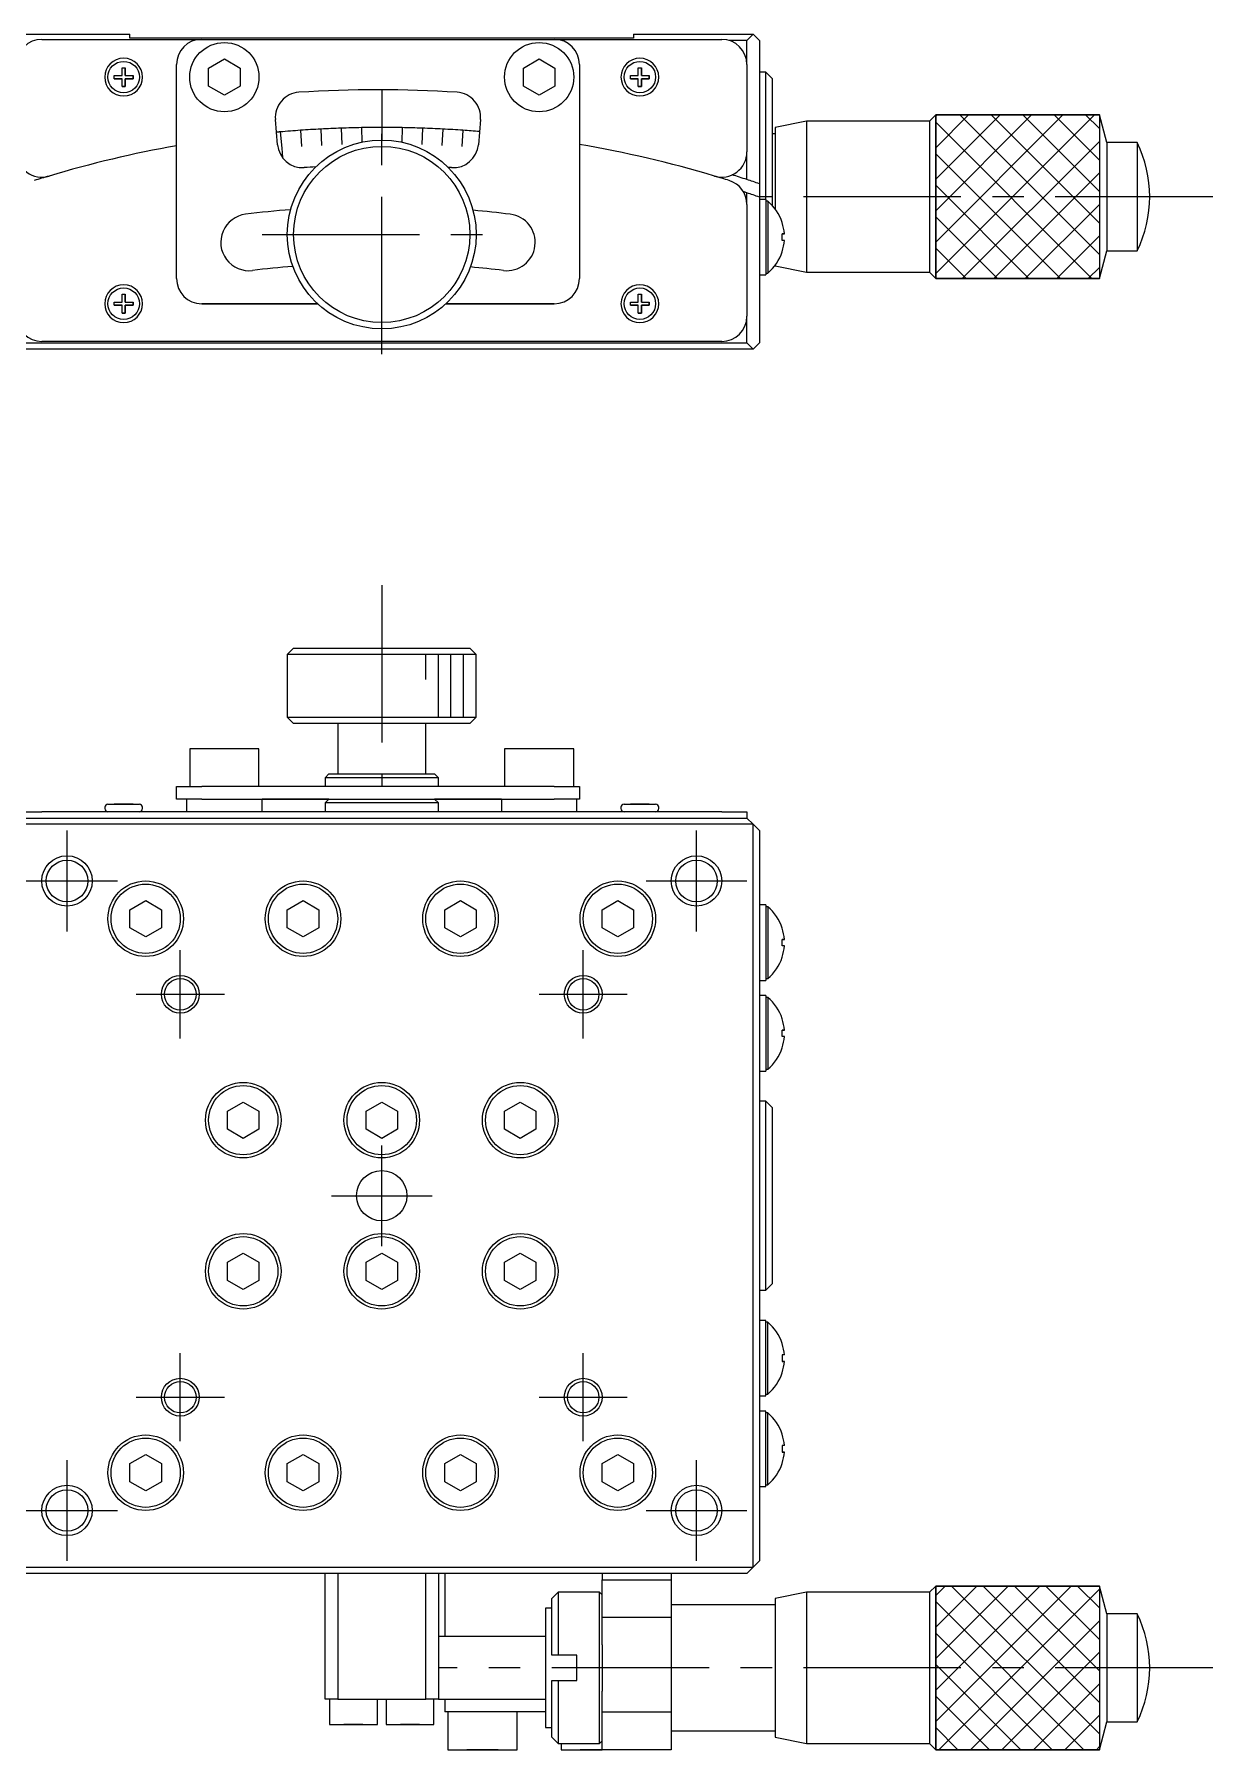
# Model space of a CAD drawing. Extents: x 12 to 358, y 10 to 246.
# Drawn here: x 113.9 to 207.5, y 110.3 to 246.5 of the extents above; entities that cross this region are included whole.
import ezdxf

# ---------------------------------------------------------------- set-up
doc = ezdxf.new("R2010")
doc.units = 0
doc.header["$LTSCALE"] = 10
doc.linetypes.add('CENTER', pattern=[2, 1.25, -0.25, 0.25, -0.25])
doc.layers.get('0').update_dxf_attribs({"linetype": 'CONTINUOUS'})
doc.layers.add('CENTER', color=1, linetype='CENTER')

msp = doc.modelspace()

# ---------------------------------------------------------------- linework, layer by layer
at = {"color": 7, "linetype": 'CONTINUOUS'}
for p, q in [((111.990839, 246.5), (121.490839, 246.5)), ((114.490839, 246.1), (127.190839, 246.1)), ((121.490839, 246.2), (121.490839, 246.5)), ((161.490839, 246.2), (121.490839, 246.2)), ((127.190839, 246.1), (155.190839, 246.1)), ((155.190839, 246.1), (168.490839, 246.1)), ((161.490839, 246.5), (161.490839, 246.2)), ((161.490839, 246.5), (170.990839, 246.5)), ((170.490839, 246), (169.115338, 246)), ((170.490839, 246), (170.990839, 246.5)), ((170.490839, 244.1), (170.490839, 246)), ((170.990839, 246.5), (171.490839, 246)), ((171.490839, 246), (171.490839, 234.628405)), ((125.190839, 227.1), (125.190839, 244.1)), ((127.740839, 243.821688), (128.990839, 244.543376)), ((128.990839, 244.543376), (130.240839, 243.821688)), ((152.740839, 243.821688), (153.990839, 244.543376)), ((153.990839, 244.543376), (155.240839, 243.821688)), ((157.190839, 244.1), (157.190839, 227.1)), ((170.490839, 244.1), (170.490839, 237.160753)), ((120.240839, 243.225), (120.865839, 243.225)), ((120.240839, 242.975), (120.240839, 243.225)), ((120.865839, 242.975), (120.240839, 242.975)), ((120.240839, 242.975), (120.865839, 242.975)), ((120.865839, 243.85), (121.115839, 243.85)), ((120.865839, 243.225), (120.865839, 243.85)), ((120.865839, 242.35), (120.865839, 242.975)), ((121.115839, 243.85), (121.115839, 243.225)), ((121.115839, 243.225), (121.115839, 243.85)), ((121.115839, 243.225), (121.740839, 243.225)), ((121.115839, 242.975), (121.115839, 242.35)), ((121.740839, 242.975), (121.115839, 242.975)), ((121.115839, 242.975), (121.740839, 242.975)), ((121.115839, 242.35), (121.115839, 242.975)), ((121.740839, 243.225), (121.740839, 242.975)), ((121.740839, 242.975), (121.740839, 243.225)), ((127.740839, 242.378312), (127.740839, 243.821688)), ((130.240839, 243.821688), (130.240839, 242.378312)), ((152.740839, 242.378312), (152.740839, 243.821688)), ((155.240839, 243.821688), (155.240839, 242.378312)), ((161.240839, 243.225), (161.865839, 243.225)), ((161.240839, 242.975), (161.240839, 243.225)), ((161.865839, 242.975), (161.240839, 242.975)), ((161.240839, 242.975), (161.865839, 242.975)), ((161.865839, 243.85), (162.115839, 243.85)), ((161.865839, 243.225), (161.865839, 243.85)), ((161.865839, 242.35), (161.865839, 242.975)), ((162.115839, 243.85), (162.115839, 243.225)), ((162.115839, 243.225), (162.115839, 243.85)), ((162.115839, 243.225), (162.740839, 243.225)), ((162.115839, 242.975), (162.115839, 242.35)), ((162.740839, 242.975), (162.115839, 242.975)), ((162.115839, 242.35), (162.115839, 242.975)), ((162.115839, 242.975), (162.740839, 242.975)), ((162.740839, 243.225), (162.740839, 242.975)), ((162.740839, 242.975), (162.740839, 243.225)), ((171.990839, 243.5), (171.490839, 243.5)), ((171.990839, 233.39), (171.990839, 243.5)), ((172.490839, 243), (171.990839, 243.5)), ((172.490839, 243), (172.490839, 232.919822)), ((121.115839, 242.35), (120.865839, 242.35)), ((120.865839, 242.35), (121.115839, 242.35)), ((128.990839, 241.656624), (127.740839, 242.378312)), ((130.240839, 242.378312), (128.990839, 241.656624)), ((141.490839, 242.071132), (141.490839, 239.1)), ((153.990839, 241.656624), (152.740839, 242.378312)), ((155.240839, 242.378312), (153.990839, 241.656624)), ((162.115839, 242.35), (161.865839, 242.35)), ((161.865839, 242.35), (162.115839, 242.35)), ((185.490845, 240.099999), (184.990843, 239.599996)), ((185.490845, 240.099999), (185.490845, 233.599573)), ((198.490846, 240.099999), (185.490845, 240.099999)), ((185.490845, 240.099999), (198.490846, 240.099999)), ((185.490845, 227.100001), (185.490845, 240.099999)), ((198.490846, 240.099999), (198.490846, 233.599573)), ((199.080334, 237.9), (198.490846, 240.099999)), ((198.490846, 240.099999), (198.490846, 227.100001)), ((133.217994, 237.730038), (133.043641, 239.722893)), ((133.428932, 238.74801), (133.542235, 237.452956)), ((135.038365, 238.874675), (135.129048, 237.577841)), ((136.649763, 238.973232), (136.717799, 237.675014)), ((138.262635, 239.043651), (138.308005, 237.744443)), ((139.876491, 239.085912), (139.896707, 237.927754)), ((141.490839, 239.1), (141.490839, 238.1)), ((143.105186, 239.085912), (143.084971, 237.927754)), ((144.719042, 239.043651), (144.673673, 237.744443)), ((146.331915, 238.973232), (146.263878, 237.675014)), ((147.943313, 238.874675), (147.852629, 237.577841)), ((149.338036, 239.722893), (149.163684, 237.730038)), ((172.740839, 238.6), (172.490839, 238.6)), ((175.240838, 239.599996), (172.740839, 239.099997)), ((172.740839, 239.099997), (172.740839, 233.599639)), ((175.240838, 239.599996), (175.240838, 233.599606)), ((184.990843, 239.599996), (175.240838, 239.599996)), ((184.990843, 239.599996), (184.990843, 233.599606)), ((133.542235, 237.452956), (133.607375, 236.708404)), ((170.490839, 234.962888), (170.490839, 237.160753)), ((199.080334, 237.9), (199.080334, 233.599718)), ((201.490845, 237.9), (199.080334, 237.9)), ((201.490845, 237.9), (201.490845, 233.599718)), ((171.490839, 234.628405), (171.490839, 233.57126)), ((170.490839, 232.978527), (170.490839, 233.909793)), ((171.490839, 233.57126), (171.490839, 222)), ((171.990839, 233.39), (171.490839, 233.39)), ((171.990839, 233.39), (171.990839, 227.39)), ((171.990839, 233.39), (171.990839, 233.24)), ((172.150394, 233.24), (171.990839, 233.24)), ((172.150394, 233.24), (172.150394, 227.54)), ((172.740839, 233.599639), (172.740839, 232.623271)), ((175.240838, 233.599606), (175.240838, 227.600004)), ((184.990843, 233.599606), (184.990843, 227.600004)), ((185.490845, 233.599573), (185.490845, 227.100001)), ((198.490846, 233.599573), (198.490846, 227.100001)), ((199.080334, 233.599718), (199.080334, 229.3)), ((201.490845, 233.599718), (201.490845, 229.3)), ((170.490839, 232.978527), (170.490839, 224.1)), ((173.296281, 231.545108), (173.304578, 231.549154)), ((173.296281, 231.545108), (173.304578, 231.549154)), ((173.296281, 230.65), (173.472523, 230.65)), ((173.296281, 230.13), (173.296281, 230.65)), ((173.472523, 230.65), (173.296281, 230.65)), ((173.472523, 230.13), (173.296281, 230.13)), ((173.304578, 229.230846), (173.296281, 229.234892)), ((173.304578, 229.230846), (173.296281, 229.234892)), ((198.490846, 227.100001), (199.080334, 229.3)), ((199.080334, 229.3), (201.490845, 229.3)), ((171.990839, 227.54), (171.990839, 227.39)), ((171.990839, 227.54), (172.150394, 227.54)), ((172.740839, 228.156729), (172.740839, 228.100003)), ((172.740839, 228.100003), (175.240838, 227.600004)), ((175.240838, 227.600004), (184.990843, 227.600004)), ((184.990843, 227.600004), (185.490845, 227.100001)), ((171.490839, 227.39), (171.990839, 227.39)), ((185.490845, 227.100001), (198.490846, 227.100001)), ((198.490846, 227.100001), (185.490845, 227.100001)), ((120.240839, 225.225), (120.865839, 225.225)), ((120.240839, 224.975), (120.240839, 225.225)), ((120.865839, 224.975), (120.240839, 224.975)), ((120.240839, 224.975), (120.865839, 224.975)), ((120.865839, 225.85), (121.115839, 225.85)), ((120.865839, 225.225), (120.865839, 225.85)), ((120.865839, 224.35), (120.865839, 224.975)), ((121.115839, 225.85), (121.115839, 225.225)), ((121.115839, 225.225), (121.115839, 225.85)), ((121.115839, 225.225), (121.740839, 225.225)), ((121.115839, 224.975), (121.115839, 224.35)), ((121.740839, 224.975), (121.115839, 224.975)), ((121.115839, 224.975), (121.740839, 224.975)), ((121.115839, 224.35), (121.115839, 224.975)), ((121.740839, 225.225), (121.740839, 224.975)), ((121.740839, 224.975), (121.740839, 225.225)), ((136.391819, 225.1), (127.190839, 225.1)), ((127.190839, 225.1), (136.391819, 225.1)), ((155.190839, 225.1), (146.589858, 225.1)), ((146.589858, 225.1), (155.190839, 225.1)), ((161.240839, 225.225), (161.865839, 225.225)), ((161.240839, 224.975), (161.240839, 225.225)), ((161.865839, 224.975), (161.240839, 224.975)), ((161.240839, 224.975), (161.865839, 224.975)), ((161.865839, 225.85), (162.115839, 225.85)), ((161.865839, 225.225), (161.865839, 225.85)), ((161.865839, 224.35), (161.865839, 224.975)), ((162.115839, 225.85), (162.115839, 225.225)), ((162.115839, 225.225), (162.115839, 225.85)), ((162.115839, 225.225), (162.740839, 225.225)), ((162.115839, 224.975), (162.115839, 224.35)), ((162.740839, 224.975), (162.115839, 224.975)), ((162.115839, 224.975), (162.740839, 224.975)), ((162.115839, 224.35), (162.115839, 224.975)), ((162.740839, 225.225), (162.740839, 224.975)), ((162.740839, 224.975), (162.740839, 225.225)), ((121.115839, 224.35), (120.865839, 224.35)), ((120.865839, 224.35), (121.115839, 224.35)), ((162.115839, 224.35), (161.865839, 224.35)), ((161.865839, 224.35), (162.115839, 224.35)), ((170.490839, 222), (170.490839, 224.1)), ((168.490839, 222.1), (114.490839, 222.1)), ((170.990839, 221.5), (111.990839, 221.5)), ((112.490839, 222), (170.490839, 222)), ((170.990839, 221.5), (170.490839, 222)), ((171.490839, 222), (170.990839, 221.5)), ((134.490839, 197.750013), (133.990839, 197.250013)), ((134.490839, 197.750013), (148.490839, 197.750013)), ((148.990839, 197.250013), (148.490839, 197.750013)), ((148.990839, 197.250013), (133.990839, 197.250013)), ((133.990839, 197.250013), (133.990839, 192.250013)), ((148.990839, 192.250013), (148.990839, 197.250013)), ((133.990839, 192.250013), (148.990839, 192.250013)), ((133.990839, 192.250013), (134.490839, 191.750013)), ((148.490839, 191.750013), (148.990839, 192.250013)), ((148.490839, 191.750013), (134.490839, 191.750013)), ((137.990839, 191.750013), (137.990839, 187.750013)), ((144.990839, 187.750013), (144.990839, 191.750013)), ((131.740839, 189.750012), (126.240839, 189.750012)), ((126.240839, 189.750012), (126.240839, 186.750012)), ((131.740839, 186.750012), (131.740839, 189.750012)), ((156.740839, 189.750012), (151.240839, 189.750012)), ((151.240839, 189.750012), (151.240839, 186.750012)), ((156.740839, 186.750012), (156.740839, 189.750012)), ((125.190839, 185.750013), (125.190839, 186.750013)), ((125.190839, 186.750013), (127.190839, 186.750013)), ((155.190839, 186.750013), (127.190839, 186.750013)), ((137.290839, 187.750013), (136.990839, 187.450013)), ((145.990839, 187.450013), (136.990839, 187.450013)), ((136.990839, 187.450013), (136.990839, 186.750013)), ((137.290839, 187.750013), (145.690839, 187.750013)), ((145.990839, 187.450013), (145.690839, 187.750013)), ((145.990839, 186.750013), (145.990839, 187.450013)), ((155.190839, 186.750013), (157.190839, 186.750013)), ((157.190839, 186.750013), (157.190839, 185.750013)), ((119.740839, 185.350012), (120.865839, 185.350012)), ((119.740839, 185.350012), (122.240839, 185.350012)), ((120.240839, 185.350012), (120.865839, 185.350012)), ((120.865839, 185.350012), (120.240839, 185.350012)), ((120.865839, 185.350012), (121.115839, 185.350012)), ((120.865839, 185.350012), (121.115839, 185.350012)), ((121.115839, 185.350012), (120.865839, 185.350012)), ((121.115839, 185.350012), (122.240839, 185.350012)), ((121.740839, 185.350012), (121.115839, 185.350012)), ((121.115839, 185.350012), (121.740839, 185.350012)), ((127.190839, 185.750013), (125.190839, 185.750013)), ((125.990839, 185.750012), (125.190839, 185.750012)), ((125.990839, 185.750012), (125.990839, 184.750012)), ((127.190839, 185.750013), (155.190839, 185.750013)), ((128.703814, 185.750011), (130.679608, 185.750011)), ((128.703814, 185.750011), (131.22802, 185.750011)), ((130.679608, 185.750011), (137.290837, 185.750011)), ((137.290839, 185.750012), (131.990839, 185.750012)), ((131.990839, 184.750012), (131.990839, 185.750012)), ((133.036031, 185.750013), (133.043641, 185.750013)), ((133.036031, 185.750012), (134.904377, 185.750012)), ((133.217994, 185.750011), (133.043641, 185.750011)), ((133.217994, 185.750011), (135.341103, 185.750013)), ((137.290837, 185.750011), (134.904377, 185.750011)), ((135.341103, 185.750011), (137.290837, 185.750011)), ((137.290839, 185.750012), (136.990839, 185.450012)), ((145.990839, 185.450012), (136.990839, 185.450012)), ((136.990839, 185.450012), (136.990839, 184.750012)), ((150.990839, 185.750012), (145.690839, 185.750012)), ((145.990839, 185.450012), (145.690839, 185.750012)), ((145.690841, 185.750011), (151.70207, 185.750011)), ((147.4773, 185.750011), (145.690841, 185.750011)), ((145.690841, 185.750011), (147.040574, 185.750011)), ((145.990839, 184.750012), (145.990839, 185.450012)), ((147.040574, 185.750012), (149.163684, 185.750013)), ((147.4773, 185.750013), (149.345647, 185.750013)), ((149.338036, 185.750011), (149.163684, 185.750011)), ((149.338036, 185.750011), (149.345647, 185.750011)), ((150.990839, 185.750012), (150.990839, 184.750012)), ((151.153658, 185.750011), (153.677864, 185.750011)), ((151.70207, 185.750011), (153.677864, 185.750011)), ((157.190839, 185.750013), (155.190839, 185.750013)), ((157.190839, 185.750012), (156.990839, 185.750012)), ((156.990839, 184.750012), (156.990839, 185.750012)), ((160.740839, 185.350012), (161.865839, 185.350012)), ((160.740839, 185.350012), (163.240839, 185.350012)), ((161.240839, 185.350012), (161.865839, 185.350012)), ((161.865839, 185.350012), (161.240839, 185.350012)), ((161.865839, 185.350012), (162.115839, 185.350012)), ((161.865839, 185.350012), (162.115839, 185.350012)), ((162.115839, 185.350012), (161.865839, 185.350012)), ((162.115839, 185.350012), (163.240839, 185.350012)), ((162.740839, 185.350012), (162.115839, 185.350012)), ((162.115839, 185.350012), (162.740839, 185.350012)), ((112.490839, 184.750012), (114.490839, 184.750012)), ((112.490839, 184.250012), (170.490839, 184.250012)), ((120.190839, 184.750012), (114.490839, 184.750012)), ((119.490839, 185.100012), (119.490839, 185.000012)), ((121.790839, 184.750012), (120.190839, 184.750012)), ((161.190839, 184.750012), (121.790839, 184.750012)), ((122.490839, 185.000012), (122.490839, 185.100012)), ((160.490839, 185.100012), (160.490839, 185.000012)), ((162.790839, 184.750012), (161.190839, 184.750012)), ((168.490839, 184.750012), (162.790839, 184.750012)), ((163.490839, 185.000012), (163.490839, 185.100012)), ((168.490839, 184.750012), (170.490839, 184.750012)), ((170.490839, 184.750012), (170.490839, 184.250012)), ((170.990839, 183.750012), (170.490839, 184.250012)), ((170.990839, 183.750012), (111.990839, 183.750012)), ((170.990839, 124.750012), (170.990839, 183.750012)), ((171.490839, 183.250012), (170.990839, 183.750012)), ((171.490839, 183.250012), (171.490839, 125.250012)), ((121.490839, 176.9717), (122.740839, 177.693388)), ((122.740839, 177.693388), (123.990839, 176.9717)), ((133.990839, 176.9717), (135.240839, 177.693388)), ((135.240839, 177.693388), (136.490839, 176.9717)), ((146.490839, 176.9717), (147.740839, 177.693388)), ((147.740839, 177.693388), (148.990839, 176.9717)), ((158.990839, 176.9717), (160.240839, 177.693388)), ((160.240839, 177.693388), (161.490839, 176.9717)), ((171.990839, 177.350013), (171.490839, 177.350013)), ((171.990839, 177.350013), (171.990839, 177.146308)), ((171.990839, 177.350013), (171.990839, 177.200013)), ((172.150394, 177.200013), (171.990839, 177.200013)), ((171.990839, 177.146308), (171.990839, 174.350013)), ((172.150394, 177.200013), (172.150394, 174.350013)), ((121.490839, 175.528325), (121.490839, 176.9717)), ((123.990839, 176.9717), (123.990839, 175.528325)), ((133.990839, 175.528325), (133.990839, 176.9717)), ((136.490839, 176.9717), (136.490839, 175.528325)), ((146.490839, 175.528325), (146.490839, 176.9717)), ((148.990839, 176.9717), (148.990839, 175.528325)), ((158.990839, 175.528325), (158.990839, 176.9717)), ((161.490839, 176.9717), (161.490839, 175.528325)), ((122.740839, 174.806637), (121.490839, 175.528325)), ((123.990839, 175.528325), (122.740839, 174.806637)), ((135.240839, 174.806637), (133.990839, 175.528325)), ((136.490839, 175.528325), (135.240839, 174.806637)), ((147.740839, 174.806637), (146.490839, 175.528325)), ((148.990839, 175.528325), (147.740839, 174.806637)), ((160.240839, 174.806637), (158.990839, 175.528325)), ((161.490839, 175.528325), (160.240839, 174.806637)), ((173.296281, 175.50512), (173.304578, 175.509167)), ((173.296281, 175.50512), (173.304578, 175.509167)), ((173.296281, 174.610013), (173.472523, 174.610013)), ((173.296281, 174.090013), (173.296281, 174.610013)), ((173.472523, 174.610013), (173.296281, 174.610013)), ((171.990839, 174.350013), (171.990839, 171.452235)), ((172.150394, 174.350013), (172.150394, 171.500013)), ((173.472523, 174.090013), (173.296281, 174.090013)), ((173.304578, 173.190858), (173.296281, 173.194905)), ((173.304578, 173.190858), (173.296281, 173.194905)), ((171.490839, 171.350013), (171.990839, 171.350013)), ((171.990839, 171.500013), (172.150394, 171.500013)), ((171.990839, 171.452235), (171.990839, 171.350013)), ((171.990839, 171.398999), (171.990839, 171.350013)), ((171.990839, 170.150013), (171.490839, 170.150013)), ((171.990839, 170.150013), (171.990839, 169.946308)), ((171.990839, 170.150013), (171.990839, 170.000013)), ((172.150394, 170.000013), (171.990839, 170.000013)), ((171.990839, 169.946308), (171.990839, 167.150013)), ((172.150394, 170.000013), (172.150394, 167.150013)), ((173.296281, 168.30512), (173.304578, 168.309167)), ((173.296281, 168.30512), (173.304578, 168.309167)), ((171.990839, 167.150013), (171.990839, 164.252235)), ((172.150394, 167.150013), (172.150394, 164.300013)), ((173.296281, 167.410013), (173.472523, 167.410013)), ((173.296281, 166.890013), (173.296281, 167.410013)), ((173.472523, 167.410013), (173.296281, 167.410013)), ((173.472523, 166.890013), (173.296281, 166.890013)), ((173.304578, 165.990858), (173.296281, 165.994905)), ((173.304578, 165.990858), (173.296281, 165.994905)), ((171.490839, 164.150013), (171.990839, 164.150013)), ((171.990839, 164.300013), (172.150394, 164.300013)), ((171.990839, 164.252235), (171.990839, 164.150013)), ((171.990839, 164.198999), (171.990839, 164.150013)), ((129.240839, 160.9717), (130.490839, 161.693388)), ((129.240839, 159.528325), (129.240839, 160.9717)), ((130.490839, 161.693388), (131.740839, 160.9717)), ((131.740839, 160.9717), (131.740839, 159.528325)), ((140.240839, 160.9717), (141.490839, 161.693388)), ((140.240839, 159.528325), (140.240839, 160.9717)), ((141.490839, 161.693388), (142.740839, 160.9717)), ((142.740839, 160.9717), (142.740839, 159.528325)), ((151.240839, 160.9717), (152.490839, 161.693388)), ((151.240839, 159.528325), (151.240839, 160.9717)), ((152.490839, 161.693388), (153.740839, 160.9717)), ((153.740839, 160.9717), (153.740839, 159.528325)), ((171.990839, 161.750012), (171.490839, 161.750012)), ((171.990839, 154.250012), (171.990839, 161.750012)), ((172.490839, 161.250012), (171.990839, 161.750012)), ((172.490839, 161.250012), (172.490839, 154.250012)), ((130.490839, 158.806637), (129.240839, 159.528325)), ((131.740839, 159.528325), (130.490839, 158.806637)), ((141.490839, 158.806637), (140.240839, 159.528325)), ((142.740839, 159.528325), (141.490839, 158.806637)), ((152.490839, 158.806637), (151.240839, 159.528325)), ((153.740839, 159.528325), (152.490839, 158.806637)), ((171.990839, 146.750012), (171.990839, 154.250012)), ((172.490839, 154.250012), (172.490839, 147.250012)), ((129.240839, 148.9717), (130.490839, 149.693388)), ((129.240839, 147.528325), (129.240839, 148.9717)), ((130.490839, 149.693388), (131.740839, 148.9717)), ((131.740839, 148.9717), (131.740839, 147.528325)), ((140.240839, 148.9717), (141.490839, 149.693388)), ((140.240839, 147.528325), (140.240839, 148.9717)), ((141.490839, 149.693388), (142.740839, 148.9717)), ((142.740839, 148.9717), (142.740839, 147.528325)), ((151.240839, 148.9717), (152.490839, 149.693388)), ((151.240839, 147.528325), (151.240839, 148.9717)), ((152.490839, 149.693388), (153.740839, 148.9717)), ((153.740839, 148.9717), (153.740839, 147.528325)), ((130.490839, 146.806637), (129.240839, 147.528325)), ((131.740839, 147.528325), (130.490839, 146.806637)), ((141.490839, 146.806637), (140.240839, 147.528325)), ((142.740839, 147.528325), (141.490839, 146.806637)), ((152.490839, 146.806637), (151.240839, 147.528325)), ((153.740839, 147.528325), (152.490839, 146.806637)), ((171.990839, 146.750012), (172.490839, 147.250012)), ((171.490839, 146.750012), (171.990839, 146.750012)), ((171.990839, 144.350012), (171.490839, 144.350012)), ((171.990839, 144.301026), (171.990839, 144.350012)), ((171.990839, 144.24779), (171.990839, 144.350012)), ((171.990839, 141.350012), (171.990839, 144.24779)), ((172.150394, 144.200012), (171.990839, 144.200012)), ((172.150394, 141.350012), (172.150394, 144.200012)), ((173.304578, 142.509167), (173.296281, 142.50512)), ((173.304578, 142.509167), (173.296281, 142.50512)), ((171.990839, 138.553711), (171.990839, 141.350012)), ((172.150394, 138.500012), (172.150394, 141.350012)), ((173.472523, 141.610012), (173.296281, 141.610012)), ((173.296281, 141.610012), (173.296281, 141.090012)), ((173.296281, 141.090012), (173.472523, 141.090012)), ((173.472523, 141.090012), (173.296281, 141.090012)), ((173.296281, 140.194905), (173.304578, 140.190858)), ((173.296281, 140.194905), (173.304578, 140.190858)), ((171.490839, 138.350012), (171.990839, 138.350012)), ((171.990839, 138.350012), (171.990839, 138.553711)), ((171.990839, 138.350012), (171.990839, 138.500012)), ((171.990839, 138.500012), (172.150394, 138.500012)), ((171.990839, 137.150012), (171.490839, 137.150012)), ((171.990839, 137.101026), (171.990839, 137.150012)), ((171.990839, 137.04779), (171.990839, 137.150012)), ((171.990839, 134.150012), (171.990839, 137.04779)), ((172.150394, 137.000012), (171.990839, 137.000012)), ((172.150394, 134.150012), (172.150394, 137.000012)), ((173.304578, 135.309167), (173.296281, 135.30512)), ((173.304578, 135.309167), (173.296281, 135.30512)), ((121.490839, 132.9717), (122.740839, 133.693388)), ((122.740839, 133.693388), (123.990839, 132.9717)), ((133.990839, 132.9717), (135.240839, 133.693388)), ((135.240839, 133.693388), (136.490839, 132.9717)), ((146.490839, 132.9717), (147.740839, 133.693388)), ((147.740839, 133.693388), (148.990839, 132.9717)), ((158.990839, 132.9717), (160.240839, 133.693388)), ((160.240839, 133.693388), (161.490839, 132.9717)), ((171.990839, 131.353711), (171.990839, 134.150012)), ((172.150394, 131.300012), (172.150394, 134.150012)), ((173.472523, 134.410012), (173.296281, 134.410012)), ((173.296281, 134.410012), (173.296281, 133.890012)), ((173.296281, 133.890012), (173.472523, 133.890012)), ((173.472523, 133.890012), (173.296281, 133.890012)), ((121.490839, 131.528325), (121.490839, 132.9717)), ((123.990839, 132.9717), (123.990839, 131.528325)), ((133.990839, 131.528325), (133.990839, 132.9717)), ((136.490839, 132.9717), (136.490839, 131.528325)), ((146.490839, 131.528325), (146.490839, 132.9717)), ((148.990839, 132.9717), (148.990839, 131.528325)), ((158.990839, 131.528325), (158.990839, 132.9717)), ((161.490839, 132.9717), (161.490839, 131.528325)), ((173.296281, 132.994905), (173.304578, 132.990858)), ((173.296281, 132.994905), (173.304578, 132.990858)), ((122.740839, 130.806637), (121.490839, 131.528325)), ((123.990839, 131.528325), (122.740839, 130.806637)), ((135.240839, 130.806637), (133.990839, 131.528325)), ((136.490839, 131.528325), (135.240839, 130.806637)), ((147.740839, 130.806637), (146.490839, 131.528325)), ((148.990839, 131.528325), (147.740839, 130.806637)), ((160.240839, 130.806637), (158.990839, 131.528325)), ((161.490839, 131.528325), (160.240839, 130.806637)), ((171.490839, 131.150012), (171.990839, 131.150012)), ((171.990839, 131.150012), (171.990839, 131.353711)), ((171.990839, 131.150012), (171.990839, 131.300012)), ((171.990839, 131.300012), (172.150394, 131.300012)), ((111.990839, 124.750012), (170.990839, 124.750012)), ((170.490839, 124.250012), (112.490839, 124.250012)), ((136.990839, 114.250012), (136.990839, 124.250012)), ((137.990839, 124.250012), (137.990839, 114.250012)), ((144.990839, 114.250012), (144.990839, 124.250012)), ((145.990839, 124.250012), (145.990839, 114.250012)), ((146.490839, 124.250012), (146.490839, 119.250008)), ((158.990837, 124.250012), (158.990837, 123.750012)), ((164.490839, 124.250012), (164.490839, 123.750012)), ((170.490839, 124.250012), (170.990839, 124.750012)), ((170.990839, 124.750012), (171.490839, 125.250012)), ((155.490839, 122.750012), (154.990839, 122.250012)), ((155.490839, 122.750012), (155.490839, 117.750012)), ((158.790839, 122.750012), (155.490839, 122.750012)), ((158.790839, 116.750012), (158.790839, 122.750012)), ((158.990839, 122.550012), (158.790839, 122.750012)), ((158.990838, 123.750012), (164.490839, 123.750012)), ((158.990839, 120.750012), (158.990838, 123.750012)), ((164.490839, 123.750012), (164.490839, 120.750012)), ((175.240838, 122.750008), (172.740839, 122.250009)), ((175.240838, 122.750008), (175.240838, 110.750016)), ((184.990843, 122.750008), (175.240838, 122.750008)), ((185.490845, 123.250011), (184.990843, 122.750008)), ((184.990843, 122.750008), (184.990843, 110.750016)), ((185.490845, 123.250011), (185.490845, 110.250013)), ((198.490846, 123.250011), (185.490845, 123.250011)), ((185.490845, 123.250011), (198.490846, 123.250011)), ((185.490845, 110.250013), (185.490845, 123.250011)), ((198.490846, 123.250011), (198.490846, 110.250013)), ((199.080334, 121.050012), (198.490846, 123.250011)), ((198.490846, 123.250011), (198.490846, 110.250013)), ((154.490839, 121.500012), (154.490839, 116.749701)), ((154.990819, 121.500012), (154.490839, 121.500012)), ((154.990839, 121.500012), (154.990839, 122.250012)), ((154.990839, 117.750012), (154.990839, 122.250012)), ((172.740839, 121.750012), (164.490839, 121.750012)), ((172.740839, 122.250009), (172.740839, 111.250015)), ((158.990839, 118.591208), (158.990839, 120.750012)), ((164.490839, 120.750012), (158.990839, 120.750012)), ((164.490839, 120.750012), (164.490839, 113.250012)), ((199.080334, 121.050012), (199.080334, 112.450012)), ((201.490845, 121.050012), (199.080334, 121.050012)), ((201.490845, 121.050012), (201.490845, 112.450012)), ((154.490839, 119.250008), (145.990839, 119.250008)), ((158.990839, 118.591208), (158.990839, 116.750012)), ((155.490839, 117.750012), (154.990839, 117.750012)), ((156.990839, 117.750012), (155.490839, 117.750012)), ((156.990839, 115.750012), (156.990839, 117.750012)), ((154.490839, 116.749701), (154.490839, 112.000012)), ((158.790839, 110.750012), (158.790839, 116.750012)), ((158.990839, 116.750012), (158.990839, 114.908817)), ((154.990839, 111.250012), (154.990839, 115.750012)), ((154.990839, 115.750012), (155.490839, 115.750012)), ((155.490839, 115.750012), (155.490839, 110.750012)), ((155.490839, 115.750012), (156.990839, 115.750012)), ((158.990839, 113.250012), (158.990839, 114.908817)), ((137.990839, 114.250012), (136.990839, 114.250012)), ((137.340839, 114.250012), (137.340839, 112.250012)), ((137.990839, 114.250012), (144.990839, 114.250012)), ((141.140839, 112.250012), (141.140839, 114.250012)), ((141.840839, 114.250012), (141.840839, 112.250012)), ((145.990839, 114.250012), (144.990839, 114.250012)), ((145.640839, 112.250012), (145.640839, 114.250012)), ((145.990839, 114.250016), (154.490839, 114.250016)), ((146.490839, 114.250016), (146.490839, 113.250012)), ((154.490839, 113.250012), (146.490839, 113.250012)), ((146.740839, 113.250012), (146.740839, 110.250012)), ((152.240839, 110.250012), (152.240839, 113.250012)), ((158.990839, 113.250012), (164.490839, 113.250012)), ((158.990839, 110.250012), (158.990839, 113.250012)), ((164.490839, 113.250012), (164.490839, 110.250012)), ((137.340839, 112.250012), (141.140839, 112.250012)), ((137.340839, 112.250012), (141.140839, 112.250012)), ((138.490839, 112.250012), (139.240839, 112.250012)), ((139.240839, 112.250012), (138.490839, 112.250012)), ((139.990839, 112.250012), (139.240839, 112.250012)), ((139.240839, 112.250012), (139.990839, 112.250012)), ((141.840839, 112.250012), (145.640839, 112.250012)), ((141.840839, 112.250012), (145.640839, 112.250012)), ((142.990839, 112.250012), (143.740839, 112.250012)), ((143.740839, 112.250012), (142.990839, 112.250012)), ((144.490839, 112.250012), (143.740839, 112.250012)), ((143.740839, 112.250012), (144.490839, 112.250012)), ((154.490839, 112.000012), (154.990819, 112.000012)), ((154.990839, 111.250012), (154.990839, 112.000012)), ((164.490839, 111.750012), (172.740839, 111.750012)), ((198.490846, 110.250013), (199.080334, 112.450012)), ((199.080334, 112.450012), (201.490845, 112.450012)), ((154.990839, 111.250012), (155.490839, 110.750012)), ((155.490839, 110.750012), (158.790839, 110.750012)), ((155.740839, 110.750012), (155.740839, 110.250012)), ((158.790839, 110.750012), (158.990839, 110.950012)), ((172.740839, 111.250015), (175.240838, 110.750016)), ((175.240838, 110.750016), (184.990843, 110.750016)), ((184.990843, 110.750016), (185.490845, 110.250013)), ((146.740839, 110.250012), (152.240839, 110.250012)), ((146.740839, 110.250012), (152.240839, 110.250012)), ((148.240839, 110.250012), (149.490839, 110.250012)), ((149.490839, 110.250012), (148.240839, 110.250012)), ((150.740839, 110.250012), (149.490839, 110.250012)), ((149.490839, 110.250012), (150.740839, 110.250012)), ((155.740839, 110.250012), (158.990839, 110.250012)), ((155.740839, 110.250012), (158.990839, 110.250012)), ((157.240839, 110.250012), (158.490839, 110.250012)), ((158.490839, 110.250012), (157.240839, 110.250012)), ((158.990839, 110.250012), (158.490839, 110.250012)), ((158.490839, 110.250012), (158.990839, 110.250012)), ((164.490839, 110.250012), (158.990839, 110.250012)), ((185.490845, 110.250013), (198.490846, 110.250013)), ((198.490846, 110.250013), (185.490845, 110.250013))]:
    msp.add_line(p, q, dxfattribs=at)
at = {"color": 3, "linetype": 'CONTINUOUS'}
for p, q in [((185.490845, 239.990845), (185.599999, 240.099999)), ((185.490845, 237.490845), (188.099999, 240.099999)), ((185.490845, 234.990845), (190.599999, 240.099999)), ((185.490845, 232.490845), (193.099999, 240.099999)), ((185.490845, 229.990845), (195.599999, 240.099999)), ((185.490845, 227.490845), (198.099999, 240.099999)), ((187.400001, 240.099999), (198.490846, 229.009154)), ((189.900001, 240.099999), (198.490846, 231.509154)), ((192.400001, 240.099999), (198.490846, 234.009154)), ((194.900001, 240.099999), (198.490846, 236.509154)), ((197.400001, 240.099999), (198.490846, 239.009154)), ((185.490845, 239.509155), (197.899999, 227.100001)), ((187.600001, 227.100001), (198.490846, 237.990846)), ((185.490845, 237.009155), (195.399999, 227.100001)), ((185.490845, 234.509155), (192.899999, 227.100001)), ((190.100001, 227.100001), (198.490846, 235.490846)), ((192.600001, 227.100001), (198.490846, 232.990846)), ((185.490845, 232.009155), (190.399999, 227.100001)), ((195.100001, 227.100001), (198.490846, 230.490846)), ((185.490845, 229.509155), (187.899999, 227.100001)), ((197.600001, 227.100001), (198.490846, 227.990846)), ((144.990839, 195.250013), (144.990839, 197.250013)), ((145.990839, 192.250013), (145.990839, 197.250013)), ((146.990839, 192.250013), (146.990839, 197.250013)), ((147.990839, 192.250013), (147.990839, 197.250013)), ((185.490845, 122.490845), (186.250011, 123.250011)), ((185.490845, 119.990845), (188.750011, 123.250011)), ((185.490845, 117.490845), (191.250011, 123.250011)), ((185.490845, 114.990845), (193.750011, 123.250011)), ((185.490845, 112.490845), (196.250011, 123.250011)), ((185.750013, 110.250013), (198.490846, 122.990846)), ((186.749989, 123.250011), (198.490846, 111.509154)), ((189.249989, 123.250011), (198.490846, 114.009154)), ((191.749989, 123.250011), (198.490846, 116.509154)), ((194.249989, 123.250011), (198.490846, 119.009154)), ((196.749989, 123.250011), (198.490846, 121.509154)), ((185.490845, 122.009155), (197.249987, 110.250013)), ((188.250013, 110.250013), (198.490846, 120.490846)), ((185.490845, 119.509155), (194.749987, 110.250013)), ((190.750013, 110.250013), (198.490846, 117.990846)), ((185.490845, 117.009155), (192.249987, 110.250013)), ((185.490845, 114.509155), (189.749987, 110.250013)), ((193.250013, 110.250013), (198.490846, 115.490846)), ((185.490845, 112.009155), (187.249987, 110.250013)), ((195.750013, 110.250013), (198.490846, 112.990846)), ((198.250013, 110.250013), (198.490846, 110.490846))]:
    msp.add_line(p, q, dxfattribs=at)
at = {"color": 7, "linetype": 'CONTINUOUS'}
for centre, radius in [((128.990839, 243.1), 2.75), ((153.990839, 243.1), 2.75), ((120.990839, 243.1), 1.25), ((161.990839, 243.1), 1.25), ((141.490839, 230.6), 7.5), ((141.490839, 230.6), 7), ((120.990839, 225.1), 1.25), ((161.990839, 225.1), 1.25), ((116.490839, 179.250012), 1.65), ((166.490839, 179.250012), 1.65), ((122.740839, 176.250012), 3), ((122.740839, 176.250012), 2.75), ((135.240839, 176.250012), 3), ((135.240839, 176.250012), 2.75), ((147.740839, 176.250012), 3), ((147.740839, 176.250012), 2.75), ((160.240839, 176.250012), 3), ((160.240839, 176.250012), 2.75), ((125.490839, 170.250012), 1.25), ((157.490839, 170.250012), 1.25), ((130.490839, 160.250012), 3), ((130.490839, 160.250012), 2.75), ((141.490839, 160.250012), 3), ((141.490839, 160.250012), 2.75), ((152.490839, 160.250012), 3), ((152.490839, 160.250012), 2.75), ((141.490839, 154.250012), 2), ((130.490839, 148.250012), 3), ((141.490839, 148.250012), 3), ((152.490839, 148.250012), 3), ((130.490839, 148.250012), 2.75), ((141.490839, 148.250012), 2.75), ((152.490839, 148.250012), 2.75), ((125.490839, 138.250012), 1.25), ((157.490839, 138.250012), 1.25), ((122.740839, 132.250012), 3), ((122.740839, 132.250012), 2.75), ((135.240839, 132.250012), 3), ((135.240839, 132.250012), 2.75), ((147.740839, 132.250012), 3), ((147.740839, 132.250012), 2.75), ((160.240839, 132.250012), 3), ((160.240839, 132.250012), 2.75), ((116.490839, 129.250012), 1.65), ((166.490839, 129.250012), 1.65)]:
    msp.add_circle(centre, radius, dxfattribs=at)
at = {"color": 3, "linetype": 'CONTINUOUS'}
for centre, radius in [((116.490839, 179.250012), 2), ((166.490839, 179.250012), 2), ((125.490839, 170.250012), 1.5), ((157.490839, 170.250012), 1.5), ((125.490839, 138.250012), 1.5), ((157.490839, 138.250012), 1.5), ((116.490839, 129.250012), 2), ((166.490839, 129.250012), 2)]:
    msp.add_circle(centre, radius, dxfattribs=at)
at = {"color": 7, "linetype": 'CONTINUOUS'}
for centre, radius, start, end in [((114.490839, 244.1), 2, 90, 180), ((127.190839, 244.1), 2, 90, 180), ((155.190839, 244.1), 2, 0, 90), ((168.490839, 244.1), 2, 0, 90), ((120.990839, 243.1), 1.5, 180, 90), ((120.990839, 243.1), 1.5, 90, 180), ((161.990839, 243.1), 1.5, 180, 90), ((161.990839, 243.1), 1.5, 90, 180), ((135.036031, 239.897204), 2, 93.774328, 185), ((141.190839, 146.6), 95.5, 86.225672, 93.774328), ((147.345647, 239.897204), 2, 355, 86.225672), ((141.490839, 146.6), 92.5, 95, 95.185117), ((141.490839, 146.6), 92.5, 95, 95.185117), ((141.490839, 146.6), 92.5, 94, 95), ((141.490839, 146.6), 92.5, 94, 95), ((141.490839, 146.6), 92.5, 93, 94), ((141.490839, 146.6), 92.5, 93, 94), ((141.490839, 146.6), 92.5, 92, 93), ((141.490839, 146.6), 92.5, 92, 93), ((141.490839, 146.6), 92.5, 91, 92), ((141.490839, 146.6), 92.5, 91, 92), ((141.490839, 146.6), 92.5, 90, 91), ((141.490839, 146.6), 92.5, 90, 91), ((141.490839, 146.6), 92.5, 89, 90), ((141.490839, 146.6), 92.5, 89, 90), ((141.490839, 146.6), 92.5, 88, 89), ((141.490839, 146.6), 92.5, 88, 89), ((141.490839, 146.6), 92.5, 87, 88), ((141.490839, 146.6), 92.5, 87, 88), ((141.490839, 146.6), 92.5, 86, 87), ((141.490839, 146.6), 92.5, 86, 87), ((141.490839, 146.6), 92.5, 85.185117, 86), ((141.490839, 146.6), 92.5, 85.185117, 86), ((114.490839, 237.160753), 2, 180, 286.60155), ((141.490839, 146.6), 92.5, 100.149442, 106.60155), ((141.490839, 146.6), 92.5, 100.149442, 106.60155), ((135.210383, 237.904349), 2, 185, 273.747533), ((147.171294, 237.904349), 2, 266.252467, 355), ((141.490839, 146.6), 92.5, 73.39845, 80.227895), ((141.490839, 146.6), 92.5, 73.39845, 80.227895), ((168.490839, 237.160753), 2, 253.39845, 0), ((192.745844, 233.600002), 9.745001, 333.816202, 26.183785), ((141.190839, 146.6), 89.5, 93.165673, 93.747533), ((141.190839, 146.6), 89.5, 86.252467, 86.425073), ((141.490839, 146.6), 92.5, 106.60155, 107.358079), ((141.490839, 146.6), 92.5, 72.641921, 73.39845), ((168.490839, 232.978527), 2, 0, 72.641921), ((141.490839, 146.6), 93, 71.830574, 72.589936), ((141.490839, 146.6), 93, 71.180937, 71.830574), ((141.490839, 146.6), 92, 71.626062, 71.811253), ((141.490839, 146.6), 92, 70.968559, 71.626062), ((169.790839, 230.39), 3.7, 18.25731, 50.378165), ((130.953814, 229.973877), 2.25, 97, 277), ((141.190839, 146.6), 86.25, 94.612878, 97), ((141.190839, 146.6), 86.25, 83, 84.977868), ((151.427864, 229.973877), 2.25, 263, 83), ((169.790839, 230.39), 3.690854, 4.039513, 18.238005), ((169.790839, 230.39), 3.7, 309.621835, 341.74269), ((169.790839, 230.39), 3.690854, 341.761995, 355.960487), ((141.190839, 146.6), 81.75, 94.743541, 97), ((141.190839, 146.6), 81.75, 83, 84.847205), ((120.990839, 225.1), 1.5, 180, 90), ((120.990839, 225.1), 1.5, 90, 180), ((127.190839, 227.1), 2, 180, 270), ((155.190839, 227.1), 2, 270, 0), ((161.990839, 225.1), 1.5, 180, 90), ((161.990839, 225.1), 1.5, 90, 180), ((114.490839, 224.1), 2, 180, 270), ((168.490839, 224.1), 2, 270, 0), ((119.740839, 185.100012), 0.25, 90, 180), ((122.240839, 185.100012), 0.25, 0, 90), ((160.740839, 185.100012), 0.25, 90, 180), ((163.240839, 185.100012), 0.25, 0, 90), ((119.740839, 185.000012), 0.25, 180, 270), ((122.240839, 185.000012), 0.25, 270, 0), ((160.740839, 185.000012), 0.25, 180, 270), ((163.240839, 185.000012), 0.25, 270, 0), ((169.790839, 174.350013), 3.7, 18.25731, 50.378165), ((169.790839, 174.350013), 3.690854, 4.039513, 18.238005), ((169.790839, 174.350013), 3.7, 309.621835, 341.74269), ((169.790839, 174.350013), 3.690854, 341.761995, 355.960487), ((169.790839, 167.150013), 3.7, 18.25731, 50.378165), ((169.790839, 167.150013), 3.690854, 4.039513, 18.238005), ((169.790839, 167.150013), 3.690854, 341.761995, 355.960487), ((169.790839, 167.150013), 3.7, 309.621835, 341.74269), ((169.790839, 141.350012), 3.7, 18.25731, 50.378165), ((169.790839, 141.350012), 3.690854, 4.039513, 18.238005), ((169.790839, 141.350012), 3.690854, 341.761995, 355.960487), ((169.790839, 141.350012), 3.7, 309.621835, 341.74269), ((169.790839, 134.150012), 3.7, 18.25731, 50.378165), ((169.790839, 134.150012), 3.690854, 4.039513, 18.238005), ((169.790839, 134.150012), 3.690854, 341.761995, 355.960487), ((169.790839, 134.150012), 3.7, 309.621835, 341.74269), ((192.745844, 116.750012), 9.745001, 333.816209, 26.183791)]:
    msp.add_arc(centre, radius, start, end, dxfattribs=at)
at = {"layer": 'CENTER', "color": 1, "linetype": 'CENTER'}
for p, q in [((141.490839, 221.1), (141.490839, 240.1)), ((207.490846, 233.6), (171.490839, 233.6)), ((131.990839, 230.6), (150.990839, 230.6)), ((141.490839, 202.750013), (141.490839, 186.750013)), ((116.490839, 175.250012), (116.490839, 183.250012)), ((166.490839, 175.250012), (166.490839, 183.250012)), ((112.490839, 179.250012), (120.490839, 179.250012)), ((162.490839, 179.250012), (170.490839, 179.250012)), ((125.490839, 166.750012), (125.490839, 173.750012)), ((157.490839, 166.750012), (157.490839, 173.750012)), ((121.990839, 170.250012), (128.990839, 170.250012)), ((153.990839, 170.250012), (160.990839, 170.250012)), ((141.490839, 150.250012), (141.490839, 158.250012)), ((137.490839, 154.250012), (145.490839, 154.250012)), ((125.490839, 134.750012), (125.490839, 141.750012)), ((157.490839, 134.750012), (157.490839, 141.750012)), ((121.990839, 138.250012), (128.990839, 138.250012)), ((153.990839, 138.250012), (160.990839, 138.250012)), ((116.490839, 125.250012), (116.490839, 133.250012)), ((166.490839, 125.250012), (166.490839, 133.250012)), ((112.490839, 129.250012), (120.490839, 129.250012)), ((162.490839, 129.250012), (170.490839, 129.250012)), ((207.490846, 116.750012), (145.990839, 116.750012))]:
    msp.add_line(p, q, dxfattribs=at)

doc.saveas('drawing.dxf')
